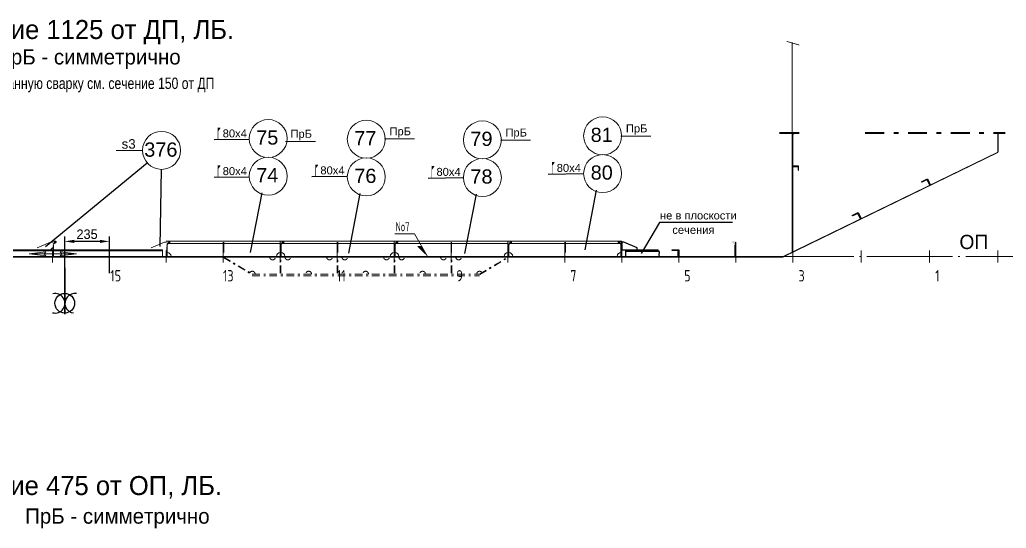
# Model space of a CAD drawing. Header units: millimetres. Extents: x 149544 to 197467, y -3118 to 25363.
# Drawn here: x 174764 to 179961, y 14159 to 16837 of the extents above; entities that cross this region are included whole.
import ezdxf

# ---------------------------------------------------------------- set-up
doc = ezdxf.new("R2010")
doc.units = ezdxf.units.MM
doc.header["$MEASUREMENT"] = 0
for name, pattern in [('DASH5', [225, 100, -50, 25, -50]), ('DASH6', [25, 12.5, -12.5]), ('K5LT32768', [0]), ('K5LT32769', [0]), ('K5LT32781', [90, 40, -20, 10, -20]), ('K5LT32790', [520, 450, -30, 10, -30]), ('K5LT32791', [0])]:
    doc.linetypes.add(name, pattern=pattern)
doc.layers.add('pen_035', color=1, linetype='Continuous')
doc.layers.add('pen_7', color=1, linetype='Continuous')
doc.layers.add('рабочие', color=250, linetype='Continuous', lineweight=20)
doc.styles.add('KTEXTSTYLE', font='GOST_AU.SHX', dxfattribs={"width": 0.96, "height": 5})
doc.styles.add('style5', font='arial.ttf', dxfattribs={"height": 3})
doc.dimstyles.new('PB5', dxfattribs={"dimscale": 20, "dimtxt": 2.5, "dimasz": 2.5, "dimexe": 1.25, "dimexo": 0, "dimtad": 1, "dimdec": 0, "dimlfac": 0.25, "dimtxsty": 'Standard', "dimcen": 2.5, "dimclrd": 7, "dimclre": 7, "dimclrt": 4, "dimadec": 0, "dimazin": 0, "dimtfac": 1, "dimtdec": 0, "dimtmove": 0, "dimatfit": 3, "dimfxl": 1.25, "dimarcsym": 0})

# ---------------------------------------------------------------- blocks, each defined once
blk = doc.blocks.new('U299')
at = {"layer": 'pen_035', "color": 1, "linetype": 'K5LT32769', "lineweight": 18, "true_color": 0xff0000}
for p, q in [((-158774, 346.6), (-158779, 283.3)), ((-158774, 346.6), (-158774, 283.3)), ((-158779, 283.3), (-158774, 283.3))]:
    blk.add_line(p, q, dxfattribs=at)
blk = doc.blocks.new('U300')
at = {"layer": 'pen_035', "color": 1, "linetype": 'K5LT32769', "lineweight": 18, "true_color": 0xff0000}
for p in [(-158772, 350.1), (-158762, 355.8)]:
    blk.add_line(p, (-158760.7, 357), dxfattribs=at)
blk = doc.blocks.new('U301')
at = {"layer": 'pen_035', "color": 1, "linetype": 'K5LT32769', "lineweight": 18, "true_color": 0xff0000}
for p in [(-158772, 350.1), (-158760.7, 357)]:
    blk.add_line(p, (-158760.1, 358.6), dxfattribs=at)
blk = doc.blocks.new('U302')
at = {"layer": 'pen_035', "color": 1, "linetype": 'K5LT32769', "lineweight": 18, "true_color": 0xff0000}
for p in [(-158772, 350.1), (-158760.1, 358.6)]:
    blk.add_line(p, (-158760.1, 360.3), dxfattribs=at)
blk = doc.blocks.new('U303')
at = {"layer": 'pen_035', "color": 1, "linetype": 'K5LT32769', "lineweight": 18, "true_color": 0xff0000}
for p in [(-158773.1, 349.2), (-158760.1, 360.3)]:
    blk.add_line(p, (-158760.9, 361.9), dxfattribs=at)
blk = doc.blocks.new('U304')
at = {"layer": 'pen_035', "color": 1, "linetype": 'K5LT32769', "lineweight": 18, "true_color": 0xff0000}
for p in [(-158773.1, 349.2), (-158760.9, 361.9)]:
    blk.add_line(p, (-158762.3, 362.9), dxfattribs=at)
blk = doc.blocks.new('U305')
at = {"layer": 'pen_035', "color": 1, "linetype": 'K5LT32769', "lineweight": 18, "true_color": 0xff0000}
blk.add_line((-158779, 283.3), (-158774, 346.6), dxfattribs=at)
blk = doc.blocks.new('U306')
at = {"layer": 'pen_035', "color": 1, "linetype": 'K5LT32769', "lineweight": 18, "true_color": 0xff0000}
for p in [(-158762.3, 362.9), (-158764, 363.3)]:
    blk.add_line(p, (-158779, 363.3), dxfattribs=at)
blk = doc.blocks.new('U307')
at = {"layer": 'pen_035', "color": 1, "linetype": 'K5LT32769', "lineweight": 18, "true_color": 0xff0000}
for p, q in [((-158179, 363.3), (-158162.3, 362.9)), ((-158179, 363.3), (-158164, 363.3)), ((-158162.3, 362.9), (-158164, 363.3))]:
    blk.add_line(p, q, dxfattribs=at)
blk = doc.blocks.new('U308')
at = {"layer": 'pen_035', "color": 1, "linetype": 'K5LT32769', "lineweight": 18, "true_color": 0xff0000}
for p in [(-158172, 350.1), (-158162, 355.8)]:
    blk.add_line(p, (-158160.7, 357), dxfattribs=at)
blk = doc.blocks.new('U309')
at = {"layer": 'pen_035', "color": 1, "linetype": 'K5LT32769', "lineweight": 18, "true_color": 0xff0000}
for p in [(-158172, 350.1), (-158160.7, 357)]:
    blk.add_line(p, (-158160.1, 358.6), dxfattribs=at)
blk = doc.blocks.new('U310')
at = {"layer": 'pen_035', "color": 1, "linetype": 'K5LT32769', "lineweight": 18, "true_color": 0xff0000}
for p in [(-158172, 350.1), (-158160.1, 358.6)]:
    blk.add_line(p, (-158160.1, 360.3), dxfattribs=at)
blk = doc.blocks.new('U311')
at = {"layer": 'pen_035', "color": 1, "linetype": 'K5LT32769', "lineweight": 18, "true_color": 0xff0000}
for p in [(-158173.1, 349.2), (-158160.1, 360.3)]:
    blk.add_line(p, (-158160.9, 361.9), dxfattribs=at)
blk = doc.blocks.new('U312')
at = {"layer": 'pen_035', "color": 1, "linetype": 'K5LT32769', "lineweight": 18, "true_color": 0xff0000}
for p in [(-158173.1, 349.2), (-158160.9, 361.9)]:
    blk.add_line(p, (-158162.3, 362.9), dxfattribs=at)
blk = doc.blocks.new('U313')
at = {"layer": 'pen_035', "color": 1, "linetype": 'K5LT32769', "lineweight": 18, "true_color": 0xff0000}
blk.add_line((-158179, 283.3), (-158174, 346.6), dxfattribs=at)
blk = doc.blocks.new('U314')
at = {"layer": 'pen_035', "color": 1, "linetype": 'K5LT32769', "lineweight": 18, "true_color": 0xff0000}
for p in [(-158179, 283.3), (-158174, 283.3)]:
    blk.add_line(p, (-158174, 346.6), dxfattribs=at)
blk = doc.blocks.new('U315')
at = {"layer": 'pen_035', "color": 1, "linetype": 'K5LT32769', "lineweight": 18, "true_color": 0xff0000}
for p, q in [((-157579, 363.3), (-157562.3, 362.9)), ((-157579, 363.3), (-157564, 363.3)), ((-157562.3, 362.9), (-157564, 363.3))]:
    blk.add_line(p, q, dxfattribs=at)
blk = doc.blocks.new('U316')
at = {"layer": 'pen_035', "color": 1, "linetype": 'K5LT32769', "lineweight": 18, "true_color": 0xff0000}
for p in [(-157572, 350.1), (-157562, 355.8)]:
    blk.add_line(p, (-157560.7, 357), dxfattribs=at)
blk = doc.blocks.new('U317')
at = {"layer": 'pen_035', "color": 1, "linetype": 'K5LT32769', "lineweight": 18, "true_color": 0xff0000}
for p in [(-157572, 350.1), (-157560.7, 357)]:
    blk.add_line(p, (-157560.1, 358.6), dxfattribs=at)
blk = doc.blocks.new('U318')
at = {"layer": 'pen_035', "color": 1, "linetype": 'K5LT32769', "lineweight": 18, "true_color": 0xff0000}
for p in [(-157572, 350.1), (-157560.1, 358.6)]:
    blk.add_line(p, (-157560.1, 360.3), dxfattribs=at)
blk = doc.blocks.new('U319')
at = {"layer": 'pen_035', "color": 1, "linetype": 'K5LT32769', "lineweight": 18, "true_color": 0xff0000}
for p in [(-157573.1, 349.2), (-157560.1, 360.3)]:
    blk.add_line(p, (-157560.9, 361.9), dxfattribs=at)
blk = doc.blocks.new('U320')
at = {"layer": 'pen_035', "color": 1, "linetype": 'K5LT32769', "lineweight": 18, "true_color": 0xff0000}
for p in [(-157573.1, 349.2), (-157560.9, 361.9)]:
    blk.add_line(p, (-157562.3, 362.9), dxfattribs=at)
blk = doc.blocks.new('U321')
at = {"layer": 'pen_035', "color": 1, "linetype": 'K5LT32769', "lineweight": 18, "true_color": 0xff0000}
blk.add_line((-157579, 283.3), (-157574, 346.6), dxfattribs=at)
blk = doc.blocks.new('U322')
at = {"layer": 'pen_035', "color": 1, "linetype": 'K5LT32769', "lineweight": 18, "true_color": 0xff0000}
for p in [(-157579, 283.3), (-157574, 283.3)]:
    blk.add_line(p, (-157574, 346.6), dxfattribs=at)
blk = doc.blocks.new('U323')
at = {"layer": 'pen_035', "color": 1, "linetype": 'K5LT32769', "lineweight": 18, "true_color": 0xff0000}
for p in [(-156979, 363.3), (-156994, 363.3)]:
    blk.add_line(p, (-156995.7, 362.9), dxfattribs=at)
blk = doc.blocks.new('U324')
at = {"layer": 'pen_035', "color": 1, "linetype": 'K5LT32769', "lineweight": 18, "true_color": 0xff0000}
for p in [(-156979, 363.3), (-156995.7, 362.9)]:
    blk.add_line(p, (-156997.1, 361.9), dxfattribs=at)
blk = doc.blocks.new('U325')
at = {"layer": 'pen_035', "color": 1, "linetype": 'K5LT32769', "lineweight": 18, "true_color": 0xff0000}
for p in [(-156979, 363.3), (-156997.1, 361.9)]:
    blk.add_line(p, (-156997.9, 360.3), dxfattribs=at)
blk = doc.blocks.new('U326')
at = {"layer": 'pen_035', "color": 1, "linetype": 'K5LT32769', "lineweight": 18, "true_color": 0xff0000}
for p in [(-156979, 363.3), (-156997.9, 360.3)]:
    blk.add_line(p, (-156997.9, 358.6), dxfattribs=at)
blk = doc.blocks.new('U327')
at = {"layer": 'pen_035', "color": 1, "linetype": 'K5LT32769', "lineweight": 18, "true_color": 0xff0000}
for p in [(-156997.9, 358.6), (-156979, 363.3)]:
    blk.add_line(p, (-156997.3, 357), dxfattribs=at)
blk = doc.blocks.new('U328')
at = {"layer": 'pen_035', "color": 1, "linetype": 'K5LT32769', "lineweight": 18, "true_color": 0xff0000}
for p in [(-156997.3, 357), (-156979, 363.3)]:
    blk.add_line(p, (-156996, 355.8), dxfattribs=at)
blk = doc.blocks.new('U329')
at = {"layer": 'pen_035', "color": 1, "linetype": 'K5LT32769', "lineweight": 18, "true_color": 0xff0000}
for p in [(-156996, 355.8), (-156979, 363.3)]:
    blk.add_line(p, (-156986, 350.1), dxfattribs=at)
blk = doc.blocks.new('U330')
at = {"layer": 'pen_035', "color": 1, "linetype": 'K5LT32769', "lineweight": 18, "true_color": 0xff0000}
for p in [(-156986, 350.1), (-156979, 363.3)]:
    blk.add_line(p, (-156984.9, 349.2), dxfattribs=at)
blk = doc.blocks.new('U331')
at = {"layer": 'pen_035', "color": 1, "linetype": 'K5LT32769', "lineweight": 18, "true_color": 0xff0000}
for p in [(-156984.9, 349.2), (-156979, 363.3)]:
    blk.add_line(p, (-156984.2, 348), dxfattribs=at)
blk = doc.blocks.new('U332')
at = {"layer": 'pen_035', "color": 1, "linetype": 'K5LT32769', "lineweight": 18, "true_color": 0xff0000}
for p in [(-156984.2, 348), (-156979, 363.3)]:
    blk.add_line(p, (-156984, 346.6), dxfattribs=at)
blk = doc.blocks.new('U333')
at = {"layer": 'pen_035', "color": 1, "linetype": 'K5LT32769', "lineweight": 18, "true_color": 0xff0000}
for p in [(-156979, 363.3), (-156984, 346.6)]:
    blk.add_line(p, (-156984, 283.3), dxfattribs=at)
blk = doc.blocks.new('U334')
at = {"layer": 'pen_035', "color": 1, "linetype": 'K5LT32769', "lineweight": 18, "true_color": 0xff0000}
for p, q in [((-156979, 363.3), (-156984, 283.3)), ((-156979, 363.3), (-156979, 283.3)), ((-156984, 283.3), (-156979, 283.3))]:
    blk.add_line(p, q, dxfattribs=at)
blk = doc.blocks.new('U335')
at = {"layer": 'pen_035', "color": 1, "linetype": 'K5LT32769', "lineweight": 18, "true_color": 0xff0000}
for p, q in [((-159374, 346.6), (-159379, 283.3)), ((-159374, 346.6), (-159374, 283.3)), ((-159379, 283.3), (-159374, 283.3))]:
    blk.add_line(p, q, dxfattribs=at)
blk = doc.blocks.new('U336')
at = {"layer": 'pen_035', "color": 1, "linetype": 'K5LT32769', "lineweight": 18, "true_color": 0xff0000}
for p in [(-159372, 350.1), (-159362, 355.8)]:
    blk.add_line(p, (-159360.7, 357), dxfattribs=at)
blk = doc.blocks.new('U337')
at = {"layer": 'pen_035', "color": 1, "linetype": 'K5LT32769', "lineweight": 18, "true_color": 0xff0000}
for p in [(-159372, 350.1), (-159360.7, 357)]:
    blk.add_line(p, (-159360.1, 358.6), dxfattribs=at)
blk = doc.blocks.new('U338')
at = {"layer": 'pen_035', "color": 1, "linetype": 'K5LT32769', "lineweight": 18, "true_color": 0xff0000}
for p in [(-159372, 350.1), (-159360.1, 358.6)]:
    blk.add_line(p, (-159360.1, 360.3), dxfattribs=at)
blk = doc.blocks.new('U339')
at = {"layer": 'pen_035', "color": 1, "linetype": 'K5LT32769', "lineweight": 18, "true_color": 0xff0000}
for p in [(-159373.1, 349.2), (-159360.1, 360.3)]:
    blk.add_line(p, (-159360.9, 361.9), dxfattribs=at)
blk = doc.blocks.new('U340')
at = {"layer": 'pen_035', "color": 1, "linetype": 'K5LT32769', "lineweight": 18, "true_color": 0xff0000}
for p in [(-159373.1, 349.2), (-159360.9, 361.9)]:
    blk.add_line(p, (-159362.3, 362.9), dxfattribs=at)
blk = doc.blocks.new('U341')
at = {"layer": 'pen_035', "color": 1, "linetype": 'K5LT32769', "lineweight": 18, "true_color": 0xff0000}
blk.add_line((-159379, 283.3), (-159374, 346.6), dxfattribs=at)
blk = doc.blocks.new('U342')
at = {"layer": 'pen_035', "color": 1, "linetype": 'K5LT32769', "lineweight": 18, "true_color": 0xff0000}
for p in [(-159362.3, 362.9), (-159364, 363.3)]:
    blk.add_line(p, (-159379, 363.3), dxfattribs=at)
blk = doc.blocks.new('U359')
at = {"layer": 'pen_035', "color": 1, "linetype": 'K5LT32769', "lineweight": 18, "true_color": 0xff0000}
for p, q in [((-159979, 363.3), (-159962.3, 362.9)), ((-159979, 363.3), (-159964, 363.3)), ((-159962.3, 362.9), (-159964, 363.3))]:
    blk.add_line(p, q, dxfattribs=at)
blk = doc.blocks.new('U360')
at = {"layer": 'pen_035', "color": 1, "linetype": 'K5LT32769', "lineweight": 18, "true_color": 0xff0000}
for p in [(-159972, 350.1), (-159962, 355.8)]:
    blk.add_line(p, (-159960.7, 357), dxfattribs=at)
blk = doc.blocks.new('U361')
at = {"layer": 'pen_035', "color": 1, "linetype": 'K5LT32769', "lineweight": 18, "true_color": 0xff0000}
for p in [(-159972, 350.1), (-159960.7, 357)]:
    blk.add_line(p, (-159960.1, 358.6), dxfattribs=at)
blk = doc.blocks.new('U362')
at = {"layer": 'pen_035', "color": 1, "linetype": 'K5LT32769', "lineweight": 18, "true_color": 0xff0000}
for p in [(-159972, 350.1), (-159960.1, 358.6)]:
    blk.add_line(p, (-159960.1, 360.3), dxfattribs=at)
blk = doc.blocks.new('U363')
at = {"layer": 'pen_035', "color": 1, "linetype": 'K5LT32769', "lineweight": 18, "true_color": 0xff0000}
for p in [(-159973.1, 349.2), (-159960.1, 360.3)]:
    blk.add_line(p, (-159960.9, 361.9), dxfattribs=at)
blk = doc.blocks.new('U364')
at = {"layer": 'pen_035', "color": 1, "linetype": 'K5LT32769', "lineweight": 18, "true_color": 0xff0000}
for p in [(-159973.1, 349.2), (-159960.9, 361.9)]:
    blk.add_line(p, (-159962.3, 362.9), dxfattribs=at)
blk = doc.blocks.new('U365')
at = {"layer": 'pen_035', "color": 1, "linetype": 'K5LT32769', "lineweight": 18, "true_color": 0xff0000}
blk.add_line((-159979, 283.3), (-159974, 346.6), dxfattribs=at)
blk = doc.blocks.new('U366')
at = {"layer": 'pen_035', "color": 1, "linetype": 'K5LT32769', "lineweight": 18, "true_color": 0xff0000}
for p in [(-159979, 283.3), (-159974, 283.3)]:
    blk.add_line(p, (-159974, 346.6), dxfattribs=at)
blk = doc.blocks.new('*D3252')
at = {"color": 7, "lineweight": -2}
for p, q in [((175000.8, 15286.2), (175000.8, 15695)), ((175185.8, 15670), (175050.8, 15670)), ((175235.8, 15503.1), (175235.8, 15695))]:
    blk.add_line(p, q, dxfattribs=at)
at = {"color": 7}
for points in [[(175050.8, 15678.3), (175050.8, 15661.6), (175000.8, 15670)], [(175185.8, 15678.3), (175185.8, 15661.6), (175235.8, 15670)]]:
    blk.add_solid(points, dxfattribs=at)
at = {"layer": 'Defpoints', "color": 0}
for p in [(175000.8, 15670), (175235.8, 15503.1), (175000.8, 15286.2)]:
    blk.add_point(p, dxfattribs=at)
at = {"color": 4, "insert": (175118.3, 15707.5), "char_height": 50, "attachment_point": 5}
blk.add_mtext('235', dxfattribs=at)

msp = doc.modelspace()

# ---------------------------------------------------------------- hatches: boundary and pattern name
for points in [[(174935.8, 15590.7), (174940.8, 15590.7), (174940.8, 15654), (174941, 15655.3), (174941.7, 15656.5), (174942.8, 15657.4), (174952.8, 15663.2), (174954.1, 15664.4), (174954.7, 15666), (174954.7, 15667.7), (174953.9, 15669.2), (174952.5, 15670.3), (174950.8, 15670.7), (174935.8, 15670.7)], [(175535.8, 15590.7), (175540.8, 15590.7), (175540.8, 15654), (175541, 15655.3), (175541.7, 15656.5), (175542.8, 15657.4), (175552.8, 15663.2), (175554.1, 15664.4), (175554.7, 15666), (175554.7, 15667.7), (175553.9, 15669.2), (175552.5, 15670.3), (175550.8, 15670.7), (175535.8, 15670.7)], [(176135.8, 15590.7), (176140.8, 15590.7), (176140.8, 15654), (176141, 15655.3), (176141.7, 15656.5), (176142.8, 15657.4), (176152.8, 15663.2), (176154.1, 15664.4), (176154.7, 15666), (176154.7, 15667.7), (176153.9, 15669.2), (176152.5, 15670.3), (176150.8, 15670.7), (176135.8, 15670.7)], [(176735.8, 15590.7), (176740.8, 15590.7), (176740.8, 15654), (176741, 15655.3), (176741.7, 15656.5), (176742.8, 15657.4), (176752.8, 15663.2), (176754.1, 15664.4), (176754.7, 15666), (176754.7, 15667.7), (176753.9, 15669.2), (176752.5, 15670.3), (176750.8, 15670.7), (176735.8, 15670.7)], [(176878.9, 15646.5), (176856.3, 15644.4), (176911.9, 15590.7)], [(177335.8, 15590.7), (177340.8, 15590.7), (177340.8, 15654), (177341, 15655.3), (177341.7, 15656.5), (177342.8, 15657.4), (177352.8, 15663.2), (177354.1, 15664.4), (177354.7, 15666), (177354.7, 15667.7), (177353.9, 15669.2), (177352.5, 15670.3), (177350.8, 15670.7), (177335.8, 15670.7)], [(177935.8, 15590.7), (177930.8, 15590.7), (177930.8, 15654), (177930.6, 15655.3), (177929.9, 15656.5), (177928.8, 15657.4), (177918.8, 15663.2), (177917.5, 15664.4), (177916.9, 15666), (177916.9, 15667.7), (177917.7, 15669.2), (177919.1, 15670.3), (177920.8, 15670.7), (177935.8, 15670.7)]]:
    msp.add_hatch(color=0).paths.add_polyline_path(points)
at = {"linetype": 'Continuous'}
msp.add_hatch(color=0, dxfattribs=at).paths.add_polyline_path([(178535.8, 15590.7), (178530.8, 15590.7), (178530.8, 15652.2), (178530.6, 15653.6), (178529.9, 15654.8), (178528.8, 15655.7), (178515.8, 15663.2), (178514.5, 15664.4), (178513.9, 15666), (178513.9, 15667.7), (178514.7, 15669.2), (178516.1, 15670.3), (178517.8, 15670.7), (178531.8, 15670.7), (178533.3, 15670.4), (178534.6, 15669.5), (178535.5, 15668.2), (178535.8, 15666.7)])
at = {"layer": 'рабочие', "lineweight": 18}
h = msp.add_hatch(color=256, dxfattribs=at)
edge = h.paths.add_edge_path()
edge.add_line((175807.2, 16207.4), (175809.7, 16207.4))
edge.add_line((175809.7, 16207.4), (175809.7, 16248.6))
edge.add_arc((175816.1, 16248.6), 6.4, 142.3567, 180, ccw=False)
edge.add_line((175811.1, 16252.6), (175820.8, 16265.2))
edge.add_arc((175819.3, 16266.4), 1.92, 322.3567, 360)
edge.add_line((175821.2, 16266.4), (175821.2, 16267.1))
edge.add_arc((175819.3, 16267.1), 1.92, 360, 450)
edge.add_line((175819.3, 16269), (175807.2, 16269))
edge.add_line((175807.2, 16269), (175807.2, 16207.4))
h = msp.add_hatch(color=256, dxfattribs=at)
edge = h.paths.add_edge_path()
edge.add_line((175807.2, 16008.9), (175809.7, 16008.9))
edge.add_line((175809.7, 16008.9), (175809.7, 16050.1))
edge.add_arc((175816.1, 16050.1), 6.4, 142.3567, 180, ccw=False)
edge.add_line((175811.1, 16054.1), (175820.8, 16066.7))
edge.add_arc((175819.3, 16067.9), 1.92, 322.3567, 360)
edge.add_line((175821.2, 16067.9), (175821.2, 16068.6))
edge.add_arc((175819.3, 16068.6), 1.92, 360, 450)
edge.add_line((175819.3, 16070.5), (175807.2, 16070.5))
edge.add_line((175807.2, 16070.5), (175807.2, 16008.9))
h = msp.add_hatch(color=256, dxfattribs=at)
edge = h.paths.add_edge_path()
edge.add_line((176321.7, 16012.7), (176324.3, 16012.7))
edge.add_line((176324.3, 16012.7), (176324.3, 16054))
edge.add_arc((176330.7, 16054), 6.4, 142.3567, 180, ccw=False)
edge.add_line((176325.6, 16057.9), (176335.4, 16070.6))
edge.add_arc((176333.9, 16071.8), 1.92, 322.3567, 360)
edge.add_line((176335.8, 16071.8), (176335.8, 16072.5))
edge.add_arc((176333.9, 16072.5), 1.92, 360, 450)
edge.add_line((176333.9, 16074.4), (176321.7, 16074.4))
edge.add_line((176321.7, 16074.4), (176321.7, 16012.7))
h = msp.add_hatch(color=256, dxfattribs=at)
edge = h.paths.add_edge_path()
edge.add_line((176933.4, 16004.9), (176935.9, 16004.9))
edge.add_line((176935.9, 16004.9), (176935.9, 16046.1))
edge.add_arc((176942.3, 16046.1), 6.4, 142.3567, 180, ccw=False)
edge.add_line((176937.3, 16050), (176947.1, 16062.7))
edge.add_arc((176945.5, 16063.9), 1.92, 322.3567, 360)
edge.add_line((176947.5, 16063.9), (176947.5, 16064.6))
edge.add_arc((176945.5, 16064.6), 1.92, 360, 450)
edge.add_line((176945.5, 16066.5), (176933.4, 16066.5))
edge.add_line((176933.4, 16066.5), (176933.4, 16004.9))
h = msp.add_hatch(color=256, dxfattribs=at)
edge = h.paths.add_edge_path()
edge.add_line((177566.9, 16025.8), (177569.4, 16025.8))
edge.add_line((177569.4, 16025.8), (177569.4, 16067))
edge.add_arc((177575.8, 16067), 6.4, 142.3567, 180, ccw=False)
edge.add_line((177570.8, 16070.9), (177580.5, 16083.6))
edge.add_arc((177579, 16084.8), 1.92, 322.3567, 360)
edge.add_line((177580.9, 16084.8), (177580.9, 16085.5))
edge.add_arc((177579, 16085.5), 1.92, 360, 450)
edge.add_line((177579, 16087.4), (177566.9, 16087.4))
edge.add_line((177566.9, 16087.4), (177566.9, 16025.8))

# ---------------------------------------------------------------- linework, layer by layer
at = {"color": 0, "linetype": 'K5LT32791', "lineweight": 18}
for p, q in [((178833.8, 15614), (178833.8, 16717.1)), ((178833.8, 15614), (178833.8, 16240.7)), ((178835.8, 15614), (178835.8, 16240.7)), ((179915.8, 16140.7), (179915.8, 16240.7)), ((179918.8, 16140.7), (179918.8, 16240.7)), ((178785.8, 15590.7), (179915.8, 16140.7)), ((178787.1, 15588), (179917.1, 16138)), ((172987, 15590.7), (178020, 15590.7)), ((172987, 15590.7), (178785.6, 15590.7)), ((172987, 15587.7), (178785.6, 15587.7))]:
    msp.add_line(p, q, dxfattribs=at)
at = {"color": 0, "linetype": 'K5LT32768', "lineweight": 18}
for p, q in [((178088.5, 16224.5), (177930.6, 16224.5)), ((176321.4, 16196.3), (176163.6, 16196.3)), ((176843.1, 16209.3), (176685.2, 16209.3)), ((177453.8, 16202.8), (177296, 16202.8)), ((175410.9, 16149.4), (175272.3, 16149.4)), ((176842.8, 15708.9), (176739.1, 15708.9)), ((176842.8, 15708.9), (176911.9, 15590.7)), ((174900.8, 15615.6), (174813.3, 15604.7)), ((174813.3, 15604.7), (175063.3, 15604.7)), ((174900.8, 15593.7), (174813.3, 15604.7)), ((174900.8, 15615.6), (174892.1, 15604.7)), ((174900.8, 15593.7), (174892.1, 15604.7)), ((174935.8, 15558.7), (174935.8, 15622.7)), ((174975.8, 15615.6), (175063.3, 15604.7)), ((174975.8, 15615.6), (174984.6, 15604.7)), ((174975.8, 15593.7), (175063.3, 15604.7)), ((174975.8, 15593.7), (174984.6, 15604.7)), ((175235.8, 15558.7), (175235.8, 15622.7)), ((175535.8, 15558.7), (175535.8, 15622.7)), ((175835.8, 15558.7), (175835.8, 15622.7)), ((176135.8, 15558.7), (176135.8, 15622.7)), ((176435.8, 15558.7), (176435.8, 15622.7)), ((176735.8, 15558.7), (176735.8, 15622.7)), ((177035.8, 15558.7), (177035.8, 15622.7)), ((177335.8, 15558.7), (177335.8, 15622.7)), ((177635.8, 15558.7), (177635.8, 15622.7)), ((177935.8, 15558.7), (177935.8, 15622.7)), ((178235.8, 15558.7), (178235.8, 15622.7)), ((178535.8, 15558.7), (178535.8, 15622.7)), ((178835.8, 15558.7), (178835.8, 15622.7)), ((179195.8, 15558.7), (179195.8, 15622.7)), ((179555.8, 15558.7), (179555.8, 15622.7)), ((179915.8, 15558.7), (179915.8, 15622.7))]:
    msp.add_line(p, q, dxfattribs=at)
at = {"color": 0, "linetype": 'DASH5'}
for p, q in [((178765.5, 16243.7), (178906.1, 16243.7)), ((178765.5, 16240.7), (178906.1, 16240.7)), ((178807.6, 16243.7), (178869.3, 16243.7)), ((178809, 16240.7), (178869.3, 16240.7)), ((179218.2, 16243.7), (179955.8, 16243.7)), ((179218.2, 16240.7), (179955.8, 16240.7))]:
    msp.add_line(p, q, dxfattribs=at)
at = {"color": 0, "linetype": 'Continuous'}
for p, q in [((178842.8, 16240.7), (178865.8, 16240.7)), ((177956.4, 15590.7), (177956.4, 15625.7)), ((177956.4, 15625.7), (178124.8, 15625.7)), ((177956.4, 15618.7), (178131, 15618.7))]:
    msp.add_line(p, q, dxfattribs=at)
for p, q in [((175788.4, 16206.4), (175971.4, 16208.8)), ((175788.4, 16007.9), (175971.4, 16010.3)), ((176303, 16011.7), (176486, 16014.2)), ((177548.1, 16024.7), (177731.1, 16027.2)), ((176914.6, 16003.8), (177097.6, 16006.3))]:
    msp.add_line(p, q)
at = {"color": 7}
for p, q in [((174898.7, 15642.8), (175435.1, 16084.2)), ((175509.3, 16049.4), (175502.5, 15643.9)), ((176039, 15925), (175978, 15612.3)), ((176555.8, 15921.5), (176494.8, 15608.8)), ((177167.4, 15918), (177106.4, 15605.3)), ((177800.9, 15938.9), (177739.9, 15626.2))]:
    msp.add_line(p, q, dxfattribs=at)
at = {"color": 0, "linetype": 'K5LT32769', "lineweight": 18}
for p, q in [((174925.8, 15665.7), (174855.8, 15635.7)), ((174935.8, 15665.7), (174925.8, 15665.7)), ((175525.8, 15665.7), (175455.8, 15635.7)), ((175535.8, 15665.7), (175525.8, 15665.7)), ((176135.8, 15658.7), (175540.8, 15658.7)), ((175540.8, 15610.7), (175540.8, 15653.2)), ((175543.3, 15657.5), (175552.3, 15662.7)), ((175554.8, 15667.1), (175554.8, 15670.7)), ((176135.8, 15670.7), (175554.8, 15670.7)), ((175835.8, 15610.7), (175835.8, 15665.7)), ((175838.8, 15610.7), (175838.8, 15665.7)), ((176135.8, 15610.7), (176135.8, 15670.7)), ((176735.8, 15658.7), (176140.8, 15658.7)), ((176140.8, 15610.7), (176140.8, 15653.2)), ((176143.3, 15657.5), (176152.3, 15662.7)), ((176154.8, 15667.1), (176154.8, 15670.7)), ((176735.8, 15670.7), (176154.8, 15670.7)), ((176435.8, 15610.7), (176435.8, 15665.7)), ((176438.8, 15610.7), (176438.8, 15665.7)), ((176735.8, 15610.7), (176735.8, 15670.7)), ((177335.8, 15658.7), (176740.8, 15658.7)), ((176740.8, 15610.7), (176740.8, 15653.2)), ((176743.3, 15657.5), (176752.3, 15662.7)), ((176754.8, 15667.1), (176754.8, 15670.7)), ((177335.8, 15670.7), (176754.8, 15670.7)), ((177035.8, 15610.7), (177035.8, 15665.7)), ((177038.8, 15610.7), (177038.8, 15665.7)), ((177335.8, 15610.7), (177335.8, 15670.7)), ((177930.8, 15658.7), (177340.8, 15658.7)), ((177340.8, 15610.7), (177340.8, 15653.2)), ((177343.3, 15657.5), (177352.3, 15662.7)), ((177354.8, 15667.1), (177354.8, 15670.7)), ((177916.8, 15670.7), (177354.8, 15670.7)), ((177635.8, 15610.7), (177635.8, 15665.7)), ((177638.8, 15610.7), (177638.8, 15665.7)), ((177916.8, 15667.1), (177916.8, 15670.7)), ((177928.3, 15657.5), (177919.3, 15662.7)), ((177930.8, 15610.7), (177930.8, 15653.2)), ((177932.8, 15612.4), (177932.8, 15670.7)), ((177935.8, 15612.4), (177935.8, 15670.7)), ((173757.8, 15625.7), (175515.8, 15625.7)), ((173757.8, 15620.4), (175515.8, 15620.4)), ((174925.8, 15625.7), (174935.8, 15635.7)), ((174937.8, 15600.2), (174937.8, 15625.9)), ((174940.8, 15600.2), (174940.8, 15625.9)), ((175515.8, 15590.7), (175515.8, 15625.7))]:
    msp.add_line(p, q, dxfattribs=at)
at = {"color": 0, "linetype": 'K5LT32790', "lineweight": 18}
msp.add_line((172987, 15590.7), (180165.8, 15590.7), dxfattribs=at)
at = {"color": 0, "linetype": 'K5LT32781', "lineweight": 18}
for p, q in [((175837.3, 15585.1), (175987.3, 15495.1)), ((175838.8, 15587.7), (175988.8, 15497.7)), ((176135.8, 15502.2), (176135.8, 15583.2)), ((176135.8, 15502.2), (176135.8, 15583.2)), ((176139.8, 15502.2), (176139.8, 15583.2)), ((176139.8, 15502.2), (176139.8, 15583.2)), ((176435.8, 15502.2), (176435.8, 15583.2)), ((176435.8, 15502.2), (176435.8, 15583.2)), ((176439.8, 15502.2), (176439.8, 15583.2)), ((176439.8, 15502.2), (176439.8, 15583.2)), ((176735.8, 15502.2), (176735.8, 15583.2)), ((176735.8, 15502.2), (176735.8, 15583.2)), ((176739.8, 15502.2), (176739.8, 15583.2)), ((176739.8, 15502.2), (176739.8, 15583.2)), ((177035.8, 15502.2), (177035.8, 15583.2)), ((177035.8, 15502.2), (177035.8, 15583.2)), ((177039.8, 15502.2), (177039.8, 15583.2)), ((177039.8, 15502.2), (177039.8, 15583.2)), ((177185.8, 15497.7), (177335.8, 15587.7)), ((177187.3, 15495.1), (177337.3, 15585.1)), ((175988.8, 15497.7), (177185.8, 15497.7)), ((175988.8, 15487.7), (177185.8, 15487.7))]:
    msp.add_line(p, q, dxfattribs=at)
at = {"color": 2}
msp.add_line((175000.8, 15530.2), (175000.8, 15286.2), dxfattribs=at)
at = {"color": 7, "const_width": 4}
for points in [[(178834.6, 16714.6), (178803, 16723.7)], [(178834.6, 16714.6), (178871.2, 16704.1)]]:
    msp.add_lwpolyline(points, dxfattribs=at)
at = {"color": 0}
msp.add_lwpolyline([(178518.4, 15769.1), (178133.7, 15769.1), (178036.7, 15606.9)], dxfattribs=at)
at = {"color": 0, "linetype": 'K5LT32769', "const_width": 0.18}
for points in [[(174855.8, 15635.7), (174855.8, 15625.7), (174925.8, 15625.7)], [(175455.8, 15635.7), (175455.8, 15625.7), (175535.8, 15625.7)]]:
    msp.add_lwpolyline(points, dxfattribs=at)
at = {"color": 0, "linetype": 'K5LT32781', "const_width": 0.18}
msp.add_lwpolyline([(177327.2, 15582.5), (177325.8, 15587.7), (175843.8, 15587.7), (175843.1, 15585.1)], dxfattribs=at)
at = {"color": 0, "linetype": 'Continuous'}
for points in [[(178835.8, 16065.7, 0), (178835.8, 16064.7, 0), (178836.1, 16064, 0), (178836.8, 16063.7, 0), (178861.8, 16063.7, 0), (178862.8, 16063.4, 0), (178863.5, 16062.7, 0), (178863.8, 16061.7, 0), (178863.8, 16046.7, 0), (178864.1, 16046, 0), (178864.8, 16045.7, 0), (178865.8, 16045.7, 0), (178865.8, 16065.7, 0), (178835.8, 16065.7, 0)], [(179560.8, 15967.9, 0), (179558.1, 15966.6, 0), (179544.1, 15995.3, 0), (179515.3, 15981.3, 0), (179514, 15984, 0), (179545.5, 15999.3, 0), (179560.8, 15967.9, 0)], [(179195.8, 15790.2, 0), (179193.1, 15788.9, 0), (179179.1, 15817.7, 0), (179150.3, 15803.7, 0), (179149, 15806.4, 0), (179180.5, 15821.7, 0), (179195.8, 15790.2, 0)], [(178015.8, 15635.7, 0), (177945.8, 15665.7, 0), (177935.8, 15665.7, 0), (177935.8, 15625.7, 0), (178015.8, 15625.7, 0), (178015.8, 15635.7, 0)], [(178235.8, 15590.7, 0), (178232.8, 15590.7, 0), (178232.8, 15622.7, 0), (178200.8, 15622.7, 0), (178200.8, 15625.7, 0), (178235.8, 15625.7, 0), (178235.8, 15590.7, 0)]]:
    msp.add_polyline3d(points, dxfattribs=at)
at = {"color": 0, "linetype": 'DASH6'}
msp.add_polyline3d([(178835.8, 16065.7, 0), (178835.8, 16064.7, 0), (178836.1, 16064, 0), (178836.8, 16063.7, 0), (178861.8, 16063.7, 0), (178862.8, 16063.4, 0), (178863.5, 16062.7, 0), (178863.8, 16061.7, 0), (178863.8, 16046.7, 0), (178864.1, 16046, 0), (178864.8, 16045.7, 0), (178865.8, 16045.7, 0), (178865.8, 16065.7, 0), (178835.8, 16065.7, 0)], dxfattribs=at)
at = {"color": 0, "linetype": 'K5LT32768', "lineweight": 18}
for centre in [(177834.5, 16225.5), (176072.6, 16211.6), (176589.4, 16208.1), (177201, 16204.6), (176072.6, 16013.1), (177834.5, 16027), (176589.4, 16009.6), (177201, 16006.1)]:
    msp.add_circle(centre, 100, dxfattribs=at)
at = {"color": 2}
msp.add_circle((175000.8, 15344.2), 51.6, dxfattribs=at)
at = {"color": 0, "linetype": 'K5LT32768', "lineweight": 18}
for start, end in [(0, 180), (180, 0)]:
    msp.add_arc((175510.9, 16149.4), 100, start, end, dxfattribs=at)
at = {"color": 0, "linetype": 'Continuous'}
msp.add_arc((178835.8, 16240.7), 7, 270, 360, dxfattribs=at)
at = {"color": 0, "linetype": 'K5LT32769', "lineweight": 18}
for centre, radius, start, end in [((175545.8, 15653.2), 5, 120, 180), ((175549.8, 15667.1), 5, 300, 0), ((176145.8, 15653.2), 5, 120, 180), ((176149.8, 15667.1), 5, 300, 0), ((176745.8, 15653.2), 5, 120, 180), ((176749.8, 15667.1), 5, 300, 0), ((177345.8, 15653.2), 5, 120, 180), ((177349.8, 15667.1), 5, 300, 0), ((177921.8, 15667.1), 5, 180, 240), ((177925.8, 15653.2), 5, 0, 60), ((175540.8, 15590.7), 20, 0, 90), ((176135.8, 15590.7), 20, 90, 180), ((176140.8, 15590.7), 20, 0, 90), ((176735.8, 15590.7), 20, 90, 180), ((176740.8, 15590.7), 20, 0, 90), ((177335.8, 15590.7), 20, 90, 180), ((177340.8, 15590.7), 20, 0, 90), ((177930.8, 15590.7), 20, 90, 180)]:
    msp.add_arc(centre, radius, start, end, dxfattribs=at)
at = {"color": 0, "linetype": 'K5LT32781', "lineweight": 18}
for centre, start, end in [((176095.8, 15587.7), 180, 0), ((176175.8, 15587.7), 180, 0), ((176395.8, 15587.7), 180, 0), ((176475.8, 15587.7), 180, 0), ((176695.8, 15587.7), 180, 0), ((176775.8, 15587.7), 180, 0), ((176995.8, 15587.7), 180, 0), ((177075.8, 15587.7), 180, 0), ((175988.8, 15497.7), 74.5181, 149.0356), ((175988.8, 15497.7), 0.0009, 74.518), ((176285.8, 15497.7), 0, 180), ((176585.8, 15497.7), 0, 180), ((176885.8, 15497.7), 0, 180), ((177185.8, 15497.7), 105.4824, 179.9996), ((177185.8, 15497.7), 30.9644, 105.4824)]:
    msp.add_arc(centre, 15, start, end, dxfattribs=at)
at = {"color": 2}
for centre, start, end in [((174950, 15344.2), 255.386, 103.2462), ((175053.2, 15344.2), 79.3566, 263.7777)]:
    msp.add_arc(centre, 51.6, start, end, dxfattribs=at)
at = {"color": 0}
msp.add_spline([(178124.8, 15625.7), (178133, 15612.3), (178130.2, 15602.8), (178134, 15590.7)], degree=3, dxfattribs=at)
at = {"color": 0, "linetype": 'Continuous'}
for points, invisible_edges in [([(178535.8, 15666.7), (178530.8, 15652.2), (178530.8, 15590.7), (178535.8, 15666.7)], 13), ([(178535.8, 15666.7), (178530.8, 15590.7), (178535.8, 15590.7), (178535.8, 15666.7)], 9)]:
    msp.add_3dface(points, dxfattribs=dict(at, invisible_edges=invisible_edges))

# ---------------------------------------------------------------- block references
at = {"color": 0}
for name in ['U359', 'U365', 'U366', 'U364', 'U363', 'U362', 'U361', 'U360', 'U342', 'U335', 'U341', 'U340', 'U339', 'U338', 'U337', 'U336', 'U306', 'U299', 'U305', 'U304', 'U303', 'U302', 'U301', 'U300', 'U307', 'U313', 'U314', 'U312', 'U311', 'U310', 'U309', 'U308', 'U315', 'U321', 'U322', 'U320', 'U319', 'U318', 'U317', 'U316', 'U325', 'U326', 'U327', 'U328', 'U324', 'U329', 'U323', 'U330', 'U331', 'U332', 'U333', 'U334']:
    msp.add_blockref(name, (334914.8, 15307.4), dxfattribs=at)

# ---------------------------------------------------------------- texts
at = {"color": 0, "char_height": 2.5, "attachment_point": 1, "style": 'KTEXTSTYLE'}
for s, insert in [('\\H3.5;\\W0.965;\\Q15;\\Q0;\\W0.765;\\H50.00;{\\c16711935;No7}', (176743.6, 15772.9)), ('{\\H24x;\\W0.965;\\C6;15}', (175240.4, 15518.7)), ('{\\H24x;\\W0.965;\\C6;13}', (175834.1, 15518.7)), ('{\\H24x;\\W0.965;\\C6;11}', (176434.1, 15518.7)), ('{\\H24x;\\W0.965;\\C6; 9}', (177034.1, 15518.7)), ('{\\H24x;\\W0.965;\\C6; 7}', (177634.1, 15518.7)), ('{\\H24x;\\W0.965;\\C6; 5}', (178234.1, 15518.7)), ('{\\H24x;\\W0.965;\\C6; 3}', (178836.5, 15518.7)), ('{\\H24x;\\W0.965;\\C6; 1}', (179556.5, 15518.7))]:
    msp.add_mtext(s, dxfattribs=dict(at, insert=insert))
at = {"layer": 'pen_7', "color": 0, "style": 'style5'}
for s, height, width, p in [('Сечение ', 100, 0.965, (174324.5, 16736)), ('1125 ', 100, 0.965, (174904.2, 16736)), ('от ДП', 100, 0.965, (175241.6, 16736)), ('ЛБ', 100, 0.965, (175678.9, 16736)), (', ', 100, 0.965, (175604, 16736)), ('ПрБ ', 80, 0.965, (174639.5, 16601.7)), ('- ', 80, 0.965, (174877.7, 16601.7)), ('симметрично', 80, 0.965, (174943.6, 16601.7)), ('Неуказанную сварку см', 60, 0.765, (174491.9, 16472.7)), ('150 ', 60, 0.765, (175492.2, 16472.7)), ('от ДП', 60, 0.765, (175617, 16472.7)), ('. ', 60, 0.765, (175195.1, 16472.7)), ('сечение ', 60, 0.765, (175230.7, 16472.7)), ('ОП', 75, 0.965, (179714.1, 15629.5)), ('Сечение ', 100, 0.965, (174322.2, 14333.9)), ('475 ', 100, 0.965, (174902, 14333.9)), ('от ОП', 100, 0.965, (175164.3, 14333.9)), ('ЛБ', 100, 0.965, (175615.2, 14333.9)), (', ', 100, 0.965, (175540.3, 14333.9)), ('.', 100, 0.965, (175792.1, 14333.9)), ('ПрБ ', 80, 0.965, (174792, 14183.1)), ('симметрично', 80, 0.965, (175096.2, 14183.1)), ('- ', 80, 0.965, (175030.3, 14183.1))]:
    msp.add_text(s, height=height, dxfattribs=dict(at, width=width)).set_placement(p)
at = {"layer": 'pen_7', "color": 6, "true_color": 0xff00ff, "style": 'style5', "width": 0.965}
msp.add_text('.', height=100, dxfattribs=at).set_placement((175855.8, 16736))
at = {"layer": 'pen_7', "color": 0, "style": 'style5'}
for s, height, p in [('ПрБ', 42, (176711.5, 16228.7)), ('ПрБ', 42, (177957, 16243.9)), ('ПрБ', 42, (176189.9, 16215.7)), ('ПрБ', 42, (177322.3, 16222.2)), ('s3', 50, (175300.6, 16158.3)), ('не в плоскости', 42, (178136.7, 15785.5)), (' сечения', 42, (178185.3, 15709.6))]:
    msp.add_text(s, height=height, dxfattribs=at).set_placement(p)
at = {"layer": 'pen_7', "color": 2, "style": 'style5'}
for s, height, p in [('81', 75, (177771.3, 16193.7)), ('80x4', 42, (175832.9, 16217.6)), ('75', 75, (176009.4, 16179.8)), ('77', 75, (176526.1, 16176.3)), ('79', 75, (177137.8, 16172.8)), ('376', 75, (175419.6, 16116)), ('80x4', 42, (175832.9, 16019.1)), ('80x4', 42, (176347.5, 16022.9)), ('80x4', 42, (177592.6, 16036)), ('80', 75, (177771.3, 15995.2)), ('74', 75, (176009.4, 15981.3)), ('76', 75, (176526.1, 15977.8)), ('80x4', 42, (176959.1, 16015.1)), ('78', 75, (177137.8, 15974.3))]:
    msp.add_text(s, height=height, dxfattribs=at).set_placement(p)

# ---------------------------------------------------------------- dimensions: what is measured, and where the dimension line sits
at = {"color": 2}
dim = msp.add_linear_dim(base=(175000.8, 15670), p1=(175235.8, 15503.1), p2=(175000.8, 15286.2), text='235', dimstyle='PB5', dxfattribs=at)
dim.commit()
dim.dimension.update_dxf_attribs({"geometry": '*D3252', "text_midpoint": (175118.3, 15670), "dimtype": 160})

doc.saveas('drawing.dxf')
